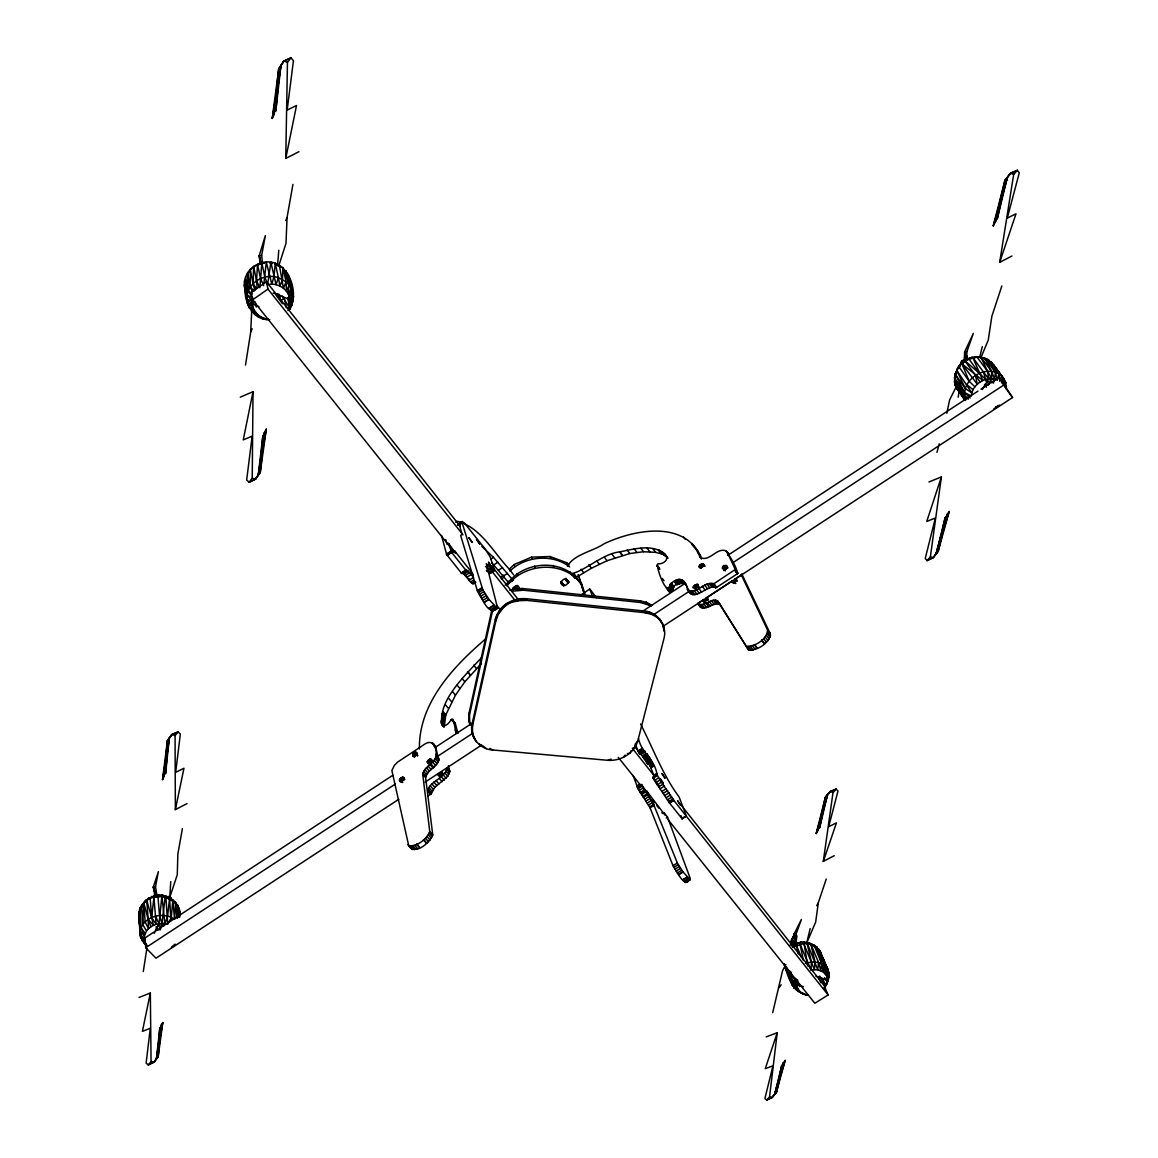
<?xml version="1.0" encoding="UTF-8"?>
<svg xmlns="http://www.w3.org/2000/svg" width="1158" height="1158" viewBox="0 0 1158 1158"><rect width="100%" height="100%" fill="white"/><g stroke="black" fill="none" stroke-linecap="round" stroke-linejoin="round"><path stroke-width="1.5" d="M150.337 992.999L151.061 1061.568L148.296 1064.882L146.125 1063.16L150.294 1028.29L142.405 1031.358L150.337 992.999L139.061 997.472M1006.432 388.697L1005.665 382.458L1004.087 379.129L993.405 364.712L988.208 359.631L980.985 357.156L971.244 357.547L964.498 360.456L959.157 365.537L955.22 374.121L954.481 381.822L955.292 385.44L965.106 400.436L955.292 385.44L955.668 381.995M285.751 158.429L296.52 105.508L287.141 110.126L293.452 60.636L290.904 57.9L287.459 62.358L285.751 158.429L298.952 151.684M456.064 733.579C451.475 706.901 453.082 724.821 443.152 726.066C434.887 702.284 467.933 672.841 482.278 656.803M441.43 723.533L444.223 726.877L445.787 714.906L455.47 695.176L464.836 681.801L481.482 663.433M175.365 809.616L175.061 735.489L178.042 731.957L180.358 733.984L175.669 772.357L183.963 768.246L175.365 809.616L187.046 803.58M807.705 965.946L803.826 941.903L813.944 945.174L820.342 951.572L828.94 972.807L828.477 978.886L824.018 988.628L828.477 978.886L826.667 984.43L827.217 981.912L825.915 978.843M796.111 944.798L796.313 933.406L801.394 919.409L794.301 933.695L794.012 944.885M253.037 391.679L252.227 478.24L249.071 482.249L246.683 479.962L252.154 436.161L243.252 439.881L253.037 391.679L240.271 397.151M177.42 918.294L177.71 905.18L168.344 896.987L161.99 895.004L155.042 895.366L146.183 900.142L139.785 908.509L138.728 914.994L140.683 937.517L144.287 943.278L147.066 945.565M139.785 927.124L140.683 937.517L144.851 941.411L144.374 936.113L146.501 930.945L142.738 924.62L141.464 905.44L146.183 900.142L139.785 908.509L140.002 934.289L145.995 943.842L142.13 940.542L146.617 944.971M427.62 796.313L431.196 793.766L434.829 787.339L447.726 776.367L449.666 771.503L448.407 765.67M179.606 914.69C181.169 907.669 175.654 902.922 170.993 898.753L175.596 902.429L177.029 918.091M292.931 184.383L287.068 217.487L285.997 243.354L278.673 266.123M142.738 924.62L143.795 902.704L148.745 898.058L161.961 896.509L172.846 900.128L174.583 919.235C163.017 911.259 143.245 916.412 140.118 930.96L144.374 936.113L141.059 927.688L139.785 908.509L142.883 905.238L141.276 907.829M245.51 365.074L250.707 331.912L251.749 309.997M269.756 319.666C253.414 320.534 244.714 303.642 244.946 289.182C242.239 279.179 248.203 268.338 257.554 264.328C284.159 252.097 300.964 288.588 290.122 309.027L287.879 310.547M154.202 933.334L159.051 923.766L161.99 895.004L165.883 897.117L167.722 924.359C160.209 922.173 151.249 924.518 146.501 930.945M254.528 314.354L258.234 314.99L251.489 311.212L254.022 309.808L249.115 307.594L247.58 303.599L245.626 276.719L248.348 290.991L252.632 297.91C249.81 307.927 258.075 318.363 268.164 319.232L266.716 319.565M966.438 360.08L966.944 351.525L973.328 333.446L964.686 351.844L964.049 361.904M174.583 919.235L175.596 902.429L173.092 900.953M813.799 946.39L816.636 946.853L821.717 963.659L820.776 970.621L818.561 962.515L810.817 944.031L809.572 943.177L816.636 946.853L824.395 965.309L823.381 972.054L817.722 969.753L810.962 969.926L811.454 961.98L806.808 942.279L813.944 945.174L821.717 963.659L823.381 972.054L826.624 975.847L827.362 982.259L829.07 975.832L827.13 971.229M170.776 881.585L169.763 897.305L177.275 874.811L177.854 854.112L182.385 828.65M290.166 285.302L289.746 278.34L292.902 292.641L289.905 299.604L288.342 308.506L290.122 309.027M472.088 723.996L472.565 725.776L471.639 727.224L473.492 737.081L476.459 741.974L472.377 733.506L472.565 725.776L495.899 620.789C496.637 606.314 512.791 597.456 526.137 598.7L644.224 610.99C657.223 611.829 667.283 625.19 664.127 637.899L637.797 740.946C634.063 753.569 620.674 761.211 607.921 760.314L492.7 749.964C479.803 749.472 469.193 736.72 472.088 723.996L495.378 619.081L497.043 614.247L498.736 613.812L506.466 603.607L518.523 600.698L526.702 600.394L644.905 612.683L652.374 614.594L660.089 619.327L663.433 626.058L663.867 629.503M785.008 966.698L794.026 987.803L797.833 988.758L792.448 985.27L784.169 963.919C787.976 977.077 792.39 993.361 808.385 995.055C800.931 995.214 794.374 987.34 797.761 980.204L791.985 976.339L790.118 971.721M494.582 570.387L492.671 569.504L488.271 572.443L489.848 573.485L494.582 570.387L490.254 557.07L485.303 549.21L464.445 523.025L462.201 521.534L457.598 524.864L462.201 521.534M168.272 739.6L165.594 773.66L169.3 738.225L171.862 734.534L178.042 731.957L171.862 734.534L167.374 740.859L162.525 779.624L164.132 776.367L169.3 738.225L167.374 740.859L164.132 776.367L168.272 739.6L171.862 734.534L175.061 735.489M277.529 265.819L278.788 250.244M157.387 1057.5L159.862 1027.508L156.431 1058.846L154.057 1062.118L148.296 1064.882L154.057 1062.118L158.226 1056.284L162.786 1022.528L161.252 1025.018L156.431 1058.846L157.387 1057.5L161.252 1025.018L158.226 1056.284L156.431 1058.846L162.786 1022.528M490.196 573.311L491.629 571.343M259.363 473.477L262.88 435.48L258.263 475.113L255.527 479.137L249.071 482.249L255.527 479.137L260.318 472.001L266.297 429.169L264.487 432.383L258.263 475.113L259.363 473.477L264.487 432.383L260.318 472.001L258.263 475.113L266.297 429.169M492.613 610.483L469.497 715.007L469.844 724.676L468.744 720.131L469.019 713.256L491.716 610.527M275.894 264.994L275.271 263.329L273.968 276.646L271.826 284.13L267.614 284.477L264.835 277.095L261.838 262.852L264.632 262.909L262.055 263.431M269.785 263.098L272.304 263.561L270.871 262.33L267.614 284.477M427.215 761.906C427.519 764.758 431.92 761.66 431.731 759.735C429.936 757.115 424.523 762.861 429.155 764.164M828.115 970.013L827.275 977.83L828.94 972.807L821.833 955.929L828.115 970.013L826.624 975.847L826.595 967.451L818.778 949.024L828.115 970.013L816.636 946.853M442.066 772.777C440.185 774.239 435.9 773.689 439.085 775.73C443.876 775.628 440.619 767.928 443.036 773.891M777.221 1032.733L765.264 1068.675L772.951 1065.794L764.917 1098.479L766.654 1100.1L769.534 1096.988L777.221 1032.733L766.176 1036.917M412.61 754.915C412.899 757.737 417.227 754.654 417.068 752.758C415.288 750.181 409.932 755.87 414.521 757.158M148.745 898.058L143.795 902.704L148.166 919.452L153.449 925.358L151.655 917.541L153.942 897.218L155.042 895.366L157.951 896.538L159.514 915.544L162.019 923.505L165.319 895.727L169.575 898.333L170.906 920.596M399.409 780.145C399.684 783.025 404.084 779.913 403.896 777.988C402.144 775.339 396.716 781.129 401.363 782.388M638.478 738.428C641.373 753.178 654.444 758.114 657.078 774.572L652.88 777.293L654.502 780.478L669.425 802.885L682.149 818.778L686.347 816.043L679.138 797.066C662.637 774.716 653.228 748.719 640.606 724.039M805.331 963.427L811.454 961.98L818.561 962.515L817.722 969.753L807.358 943.466L803.826 941.903L800.67 942.076L791.754 945.753L793.114 947.172L803.695 943.524L810.817 944.031L815.102 961.951L814.378 969.521L803.695 943.524L800.67 942.076L800.033 944.175L803.449 960.561M823.309 861.393L836.452 822.846L828.679 826.725L838.001 791.015L836.192 789.134L833.022 792.434L823.309 861.393L834.252 855.704M272.246 118.463L278.658 69.017L283.869 61.027L290.904 57.9L283.869 61.027L279.7 67.41L274.113 114.526L272.246 118.463L280.902 65.659L283.869 61.027L287.459 62.358M941.396 476.908L926.747 521.447L935.389 517.973L925.228 558.474L927.08 560.573L930.366 556.853L941.396 476.908L928.933 481.989M955.741 375.308L957.319 368.678M635.38 743.754L634.888 747.532L632.355 748.285L654.733 776.482M826.233 879.052L818.315 902.748L815.666 922.115L806.634 943.177L810.18 928.542M1003.479 383.559L1004.087 379.129L991.118 361.875L998.876 373.962L1001.786 376.249L1001.612 382.936L1004.087 379.129L993.405 364.712L1001.786 376.249L999.6 381.214M263.865 283.956L266.311 262.171L271.826 284.13C280.497 284.217 288.95 290.745 289.905 299.604L293.51 296.839L290.354 282.494M795.228 937.676L793.288 936.272L790.697 943.307L792.521 944.161L792.984 940.947L794.258 942.38L796.545 941.078M999.687 262.33L1016 213.796L1007.272 218.124L1019.272 172.832L1017.346 170.342L1013.67 174.438L999.687 262.33L1011.947 256.005M955.292 385.44L965.54 400.046L964.614 392.576L965.367 388.639L955.22 374.121L956.175 371.95L954.453 377.986L964.614 392.576L971.186 395.993L971.794 392.823L965.367 388.639L956.74 370.372L959.157 365.537L955.22 374.121L964.614 392.576L970.143 398.019M722.23 568.158C733.057 572.964 719.654 558.214 724.011 570.59M143.274 971.562L146.878 948.388M430.443 794.46C420.976 784.255 446.539 778.697 446.785 768.362M958.173 397.208L959.287 390.217M162.525 779.624L169.3 738.225L167.374 740.859M1004.941 386.772L1005.665 382.458L1002.466 378.13M795.575 944.363L796.994 935.939M438.839 760.198L439.099 758.635L436.219 755.219C436.769 746.027 432.151 738.312 423.582 744.898L397.686 762.051L394.357 765.409L391.867 770.461L408.702 845.644C417.112 846.932 426.578 839.275 429.763 831.574L422.684 774.08C424.494 765.959 435.249 763.773 436.219 755.219L438.144 757.506L435.944 756.796L438.839 760.198C436.653 767.638 427.316 769.809 425.594 777.467L432.759 835.019C429.43 843.241 414.492 856.283 407.963 844.689M793.809 945.739L794.287 942.988L792.058 945.333M966.583 359.559L967.22 356.027M726.645 551.237C730.293 557.852 737.081 566.87 737.342 573.803L716.657 587.352C706.698 583.994 694.597 603.246 687.591 589.697C686.882 584.66 682.771 577.249 676.721 579.999C673.218 581.33 669.946 583.531 669.295 587.135C665.401 594.097 654.907 564.322 658.135 563.714C662.144 564.467 669.353 560.501 665.778 555.145C654.198 543.03 633.831 549.109 619.617 551.903C602.536 553.712 585.297 571.024 570.995 573.76M667.616 588.278C668.398 595.154 673.131 590.146 673.666 587.034C675.476 581.446 689.271 585.572 681.758 579.869M790.552 971.374L791.985 976.339L791.565 982.447L797.153 986.761L792.448 985.27L784.169 963.919M262.634 263.865L261.65 255.353L265.37 235.595L259.218 255.686L260.145 264.038M816.014 976.295L827.565 980.044L828.94 972.807M156.981 895.438L155.49 886.695L158.371 871.656L153.334 886.999L154.723 895.597M772.704 1012.628L782.562 970.722L785.862 964.498M682.149 818.778L681.063 815.768M568.766 581.692C564.293 590.652 555.478 581.591 566.117 578.421M946.824 413.334L949.589 400.002L956.754 385.744M959.114 368.099L961.791 360.789L964.86 359.516M826.305 796.27L819.603 827.984L827.434 794.996L830.214 791.551L836.192 789.134L830.214 791.551L825.307 797.442L816.202 833.543L817.939 830.518L827.434 794.996L825.307 797.442L817.939 830.518L826.305 796.27L830.214 791.551L833.022 792.434M1005.868 388.842L1006.447 386.121M775.672 1093.138L781.824 1065.042L774.673 1094.411L772.096 1097.495L766.654 1100.1L772.096 1097.495L776.555 1091.994L785.196 1060.366L783.387 1062.697L774.673 1094.411L783.387 1062.697L776.555 1091.994L774.673 1094.411L785.196 1060.366M1006.027 179.099L997.212 219.094L1007.344 177.478L1010.572 173.222L1017.346 170.342L1010.572 173.222L1004.869 180.561L993.246 225.897L995.258 222.249L1007.344 177.478L1004.869 180.561L995.258 222.249L1006.027 179.099L1010.572 173.222L1013.67 174.438M790.335 945.145L791.811 938.501L792.694 943.712M937.256 552.409L945.232 517.322L936.113 553.929L933.16 557.664L927.08 560.573L933.16 557.664L938.27 551.034L949.184 511.503L947.056 514.456L936.113 553.929L947.056 514.456L938.27 551.034L936.113 553.929L949.184 511.503M979.726 357.011L982.302 346.647M726.963 551.628L735.301 569.461L713.979 583.704C704.498 580.751 696.523 595.038 687.591 589.697M160.904 928.195L162.221 923.187M936.967 452.315L939.225 443.804M706.177 603.376L703.659 599.569L697.738 603.448C704.426 607.718 710.592 597.629 717.424 600.77L748.43 649.768C757.216 651.114 769.853 642.922 770.287 633.73L741.771 573.919M745.709 646.077C754.509 647.423 767.247 639.303 767.58 630.024L741.337 574.918L735.229 578.913C737.458 579.84 732.667 583.024 732.493 580.708L706.394 597.789L707.277 598.976L704.542 600.77M956.74 370.372L971.794 392.823C974.848 382.647 987.108 375.843 997.197 379.925L998.876 373.962L988.208 359.631L984.792 359.009M288.27 274.374L291.454 288.689L289.211 296.52L292.902 292.641M816.202 833.543L827.434 794.996L825.307 797.442M993.246 225.897L1007.344 177.478L1004.869 180.561M633.093 775.397L638.044 788.801L650.101 807.893L673.015 865.735C676.446 870.555 685.681 891.067 690.038 877.88L667.544 817.128L663.925 812.612L662.535 813.495L661.942 812.612M685.956 882.526L690.414 879.342M526.137 598.7L526.702 600.394L520.521 598.672L518.523 600.698L514.557 599.815L500.053 609.455L495.899 620.789L495.378 619.081M706.394 597.789C711.634 598.498 701.14 604.939 703.659 599.569M157.951 896.538L158.487 894.873L161.961 896.509L164.87 923.737L167.606 916.152L169.575 898.333L168.344 896.987L172.846 900.128L171.297 917.411L168.431 922.969M1001.858 285.925L991.856 316.264L988.252 340.105L980.913 357.663M275.271 263.329L278.369 277.645L276.038 284.665L270.871 262.33M159.124 929.888L156.446 929.903L158.704 923.577M827.565 980.044L829.07 975.832M791.305 943.698L792.448 940.513L794.822 941.165M960.156 364.857L961.791 360.789L964.628 360.616M965.367 388.639C969.318 375.337 986.37 366.594 998.876 373.962L999.455 379.766M994.056 381.851L995.084 379.332L989.164 378.058M280.323 267.223L282.957 267.614L286.113 281.915L283.478 288.241L279.339 265.11M696.045 588.134L694.25 585.716L695.611 588.626C704.788 578.262 685.246 590.16 696.508 587.54M699.287 565.972C698.144 569.07 703.08 567.246 703.528 565.451C704.657 561.109 695.422 566.421 701.068 568.39M285.708 220.57L287.068 217.487M793.114 947.172L794.504 944.045L796.472 945.406L801.568 957.695M250.707 331.912L252.198 328.829M631.139 750.746L629.909 753.207L627.361 753.597M732.493 580.708C730.032 586.064 740.541 579.55 735.229 578.913M816.708 905.628L818.315 902.748M461.984 521.911L459.06 523.879L462.114 534.46L460.638 535.445L477.342 590.725C481.873 597.123 488.343 617.243 497.622 608.153L486.302 563.685L492.671 569.504M982.331 389.522L988.7 378.854L987.542 371.255L980.985 357.156L974.746 357.113M969.174 381.257L958.969 366.825L961.545 362.816L969.174 381.257L974.891 386.801M291.454 288.689L288.096 293.712L289.167 285.042L285.954 270.769L291.454 288.689L289.167 285.042L282.957 267.614L282.509 279.44L280.004 286.069L278.369 277.645C265.486 273.143 249.491 281.322 247.19 295.145L252.097 300.892L246.929 299.415L244.526 280.815L247.19 295.145L252.632 297.91M260.318 472.001L255.527 479.137L252.227 478.24M779.276 987.571L781.172 984.763M158.226 1056.284L154.057 1062.118L151.061 1061.568M155.476 894.946L153.305 897.464L155.418 894.555M491.571 562.527L508.927 582.966L513.53 579.984M150.207 898.478L151.741 896.437L153.942 897.218L156.156 924.374L151.655 917.541L146.748 900.331L150.207 898.478L151.655 917.541M623.279 757.506L625.146 755.03M998.08 405.43L993.651 409.208M938.27 551.034L933.16 557.664L930.366 556.853M153.305 897.464L155.288 895.018M776.555 1091.994L772.096 1097.495L769.534 1096.988M292.525 297.867L293.235 301.051L289.442 305.654L292.091 305.162L288.342 308.506M958.969 366.825L964.498 360.456L977.005 357.011L987.542 371.255L991.697 378.68L991.624 371.4L984.763 358.025L979.842 357.561M636.191 742.828L637.797 740.946M429.632 763.18L427.693 760.922L429.777 762.992L431.587 761.53L429.661 759.272M402.81 782.533L399.901 779.16C400.697 783.097 407.211 779.016 402.883 777.206L404.33 779.551L402.391 777.308M508.912 582.3L513.139 580.274M725.4 570.894L722.722 567.246L724.517 569.678C728.729 568.448 725.125 561.992 726.92 567.97L725.154 565.538M1003.277 385.035L1005.665 382.458M141.464 905.44L144.229 902.531M792.984 940.947L790.697 943.307L793.288 936.272L795.112 938.241M792.521 944.161L794.258 942.38M441.502 535.387L446.641 554.552L461.304 572.978C465.921 573.224 470.741 585.832 473.883 583.125M503.441 575.034L501.067 577.364L501.675 579.232L504.048 576.901M513.631 574.889L509.317 569.157L514.109 564.539L531.464 557.157L550.064 556.506L566.624 562.687L568.954 565.061M509.983 571.068C525.182 555.999 552.713 553.538 569.635 566.913M505.149 585.195L508.724 581.692M511.112 579.347C526.224 563.179 554.754 560.226 572.226 573.977M506.943 585.919C524.632 562.354 565.133 559.879 582.271 585.398L575.729 577.553M175.032 944.103L171.355 947.722L174.12 945.464M469.135 580.23L473.535 577.306L468.44 571.328L465.907 570.257L451.519 552.279L448.624 543.406L447.147 544.39L445.772 539.657M455.803 522.359L457.092 521.274C480.353 526.716 493.598 552.757 509.317 569.157M485.361 639.173C452.995 666.762 418.501 703.688 419.399 749.023M999.499 405.141L996.329 407.688L995.547 406.965M260.767 263.706L261.838 262.852L259.855 287.705L256.54 280.772L253.631 266.543L260.767 263.706L258.408 264.719M523.213 590.189L522.649 588.525L517.64 590.146L514.528 588.829L511.72 591.289L523.213 590.189L640.707 602.507L650.868 605.851L651.708 605.185L646.28 602.29L640.041 600.843L522.649 588.525L514.528 588.829L509.853 590.334M964.498 360.456L975.543 375.38L977.251 384.21L961.791 363.699L968.942 358.98L979.364 373.281L985.719 379.448L983.417 371.892L972.894 357.648L971.244 357.547L977.005 357.011M567.406 566.291C573.803 554.364 593.171 551.28 604.071 543.782C634.237 529.481 685.695 519.45 701.632 558.46M664.084 631.24L662.767 624.162L658.497 618.531L654.27 614.232L652.374 614.594L649.349 612.046L644.905 612.683L644.224 610.99M169.444 899.23L171.008 898.13L169.256 895.988M278.021 293.539L275.922 295.001L282.451 303.729M695.64 584.732L697.434 587.149L696.58 587.671L694.786 585.268M460.204 526.282L266.47 281.814L251.112 292.496L252.545 299.835L453.922 551.758M252.545 299.835L267.99 289.095L266.47 281.814M252.357 293.958L248.348 290.991L247.566 272.854L250.142 271.088M459.089 524.357L462.013 522.388L482.814 589.813L488.821 599.193L497.404 608.515M459.248 524.994L462.172 523.025M446.481 554.233L450.925 551.251M446.554 554.378L450.983 551.411L446.641 554.552M446.756 554.754L451.244 551.874M446.945 555.044L451.374 552.077M447.089 555.247L451.519 552.279M447.191 555.391L451.634 552.424M471.407 571.907L454.718 551.02L453.241 552.004L452.242 550.6M461.304 572.978L465.733 570.04M461.492 573.21L465.907 570.257M461.666 573.398L466.095 570.445M461.825 573.528L466.732 570.286M463.012 573.471L467.427 570.532M464.04 574.267L468.44 571.328M465.357 575.598L469.757 572.66M490.731 559.213L493.482 557.374L513.023 580.23M466.848 577.364L471.263 574.44M485.477 566.798L488.415 564.843M486.621 567.999L489.559 566.045M493.786 564.945L497.911 562.195M486.461 570.547L490.949 567.666L486.534 570.605M470.611 581.982L473.55 580.028M487.113 571.256L491.513 568.317M471.885 583.27L474.809 581.316M472.913 584.081L475.837 582.141M489.197 573.181L493.598 570.257M489.848 573.485L494.234 570.547M498.461 570.286L502.572 567.536M477.342 590.725L481.931 587.671M477.545 591.333L482.148 588.278M503.325 576.105L507.436 573.369M478.211 592.867L482.814 589.813M479.151 594.676L483.755 591.622M480.309 596.645L484.913 593.591M481.569 598.614L486.172 595.559M507.928 581.837L512.039 579.116M508.319 582.329L512.429 579.608M508.55 582.619L512.661 579.897M508.753 582.836L512.864 580.1M482.886 600.481L487.489 597.427M484.232 602.247L488.951 599.352L484.348 602.406M513.674 589.118L517.785 586.397C507.58 594.503 517.279 579.999 519.45 588.51M513.023 588.105L517.119 585.383M513.341 588.64L517.452 585.919M513.515 588.901L517.612 586.18M489.009 608.211L493.612 605.171M489.269 608.529L493.858 605.475M490.427 609.846L495.016 606.792M491.484 610.874L496.073 607.834M492.309 611.453L496.883 608.413M571.763 574.484L575.338 577.929L591.477 568.216L607.038 560.747L629.793 553.538L643.486 551.729L655.631 552.352L662.55 554.146L667.486 557.548M580.737 595.038L589.784 589.06L596.37 597.6M392.794 775.267L145.011 937.922L145.72 947.722L155.997 958.202L398.815 799.266M435.104 747.489L472.869 722.708M641.879 611.757L685.536 583.096M727.745 555.391L977.945 391.129M980.971 389.16L999.05 377.276L1012.57 397.527L663.433 626.058M145.72 947.722L395.254 784.096M437.594 756.319L472.377 733.506M654.27 614.232L688.996 591.463M732.768 562.759L1004.464 384.601M425.203 782.055L481.757 744.97L480.874 745.926L479.354 743.841M642.69 749.487C637.797 753.829 636.22 751.035 642.212 748.517M638.101 751.383L642.27 748.676M638.275 751.759L642.458 749.052M642.907 749.848L639.013 753.004L643.501 750.731M639.013 753.004L643.197 750.297M639.607 753.829L643.79 751.122M644.543 751.035L639.752 754.003L644.934 751.383M640.316 754.061L644.731 751.166M640.012 754.292L644.514 751.441M641.025 754.394L645.194 751.701M646.873 753.815C638.709 753.974 646.265 764.743 649.479 757.564M642.965 756.854L647.134 754.148M643.226 757.202L647.394 754.495M643.501 757.549L647.669 754.857M643.761 757.925L647.93 755.219M644.022 758.287L648.191 755.595M644.282 758.678L648.451 755.986M644.543 759.055L648.712 756.362M644.803 759.46L648.972 756.767M645.064 759.851L649.233 757.158M649.739 757.969L645.571 760.661L647.235 763.542L651.404 760.849M645.817 761.067L649.985 758.374M646.063 761.472L650.231 758.78M646.309 761.892L650.478 759.199M646.772 762.717L650.941 760.024M647.669 764.352L651.838 761.66M647.727 764.483L649.117 763.585L651.361 766.422M654.27 776.381L649.464 764.251L652.244 762.456M649.841 765.033L652.62 763.238M650.188 765.785L652.982 763.99M650.521 766.509L653.3 764.714M650.796 767.189L653.59 765.395M651.057 767.826L653.836 766.031M636.77 785.978L639.563 784.183L640.041 785.356M653.821 775.281L656.615 773.486M636.987 786.543L639.781 784.733M654.024 775.817L656.818 774.007M641.445 784.473L637.247 787.15L640.056 785.37L638.044 788.801L642.227 786.094L641.445 784.473L647.727 793.418L646.671 791.015L645.281 791.913M652.967 777.496L657.078 774.586M653.083 777.742L657.165 774.789M653.401 778.408L657.281 775.035M761.675 639.998L764.497 643.645M639.028 790.625L643.211 787.918L642.227 786.094M654.502 780.478L658.699 777.756L657.599 775.701M640.186 792.608L644.384 789.901L643.211 787.918M655.79 782.678L660.002 779.971L658.699 777.756M643.211 795.951L641.214 793.216L645.411 790.509M641.474 794.605L645.672 791.898L652.75 802.306L677.343 862.971L682.844 871.757L690.284 879.776M657.208 784.892L661.421 782.186L673.811 800.41L828.1 994.983L814.841 1003.248L667.992 819.56M642.806 796.545L647.004 793.838M658.641 786.962L662.854 784.255M643.399 797.355L647.698 794.808M660.06 788.83L664.272 786.123M644.774 799.194L648.972 796.487M646.063 801.032L650.26 798.325M662.058 791.334L666.27 788.641M647.351 803.015L651.549 800.308M663.491 793.23L667.703 790.538M648.552 805.013L652.75 802.306M664.967 795.372L669.179 792.665M649.609 806.938L653.807 804.231M650.101 807.893L654.299 805.201M666.386 797.587L670.583 794.88M667.645 799.729L671.843 797.022M668.716 801.741L672.914 799.034M668.861 802.016L673.073 799.31M669.034 802.32L673.247 799.613M669.237 802.61L673.435 799.917M669.425 802.885L673.638 800.192M669.599 803.116L673.811 800.41M666.154 818.011L667.544 817.128M681.816 818.474L686.347 816.043L682.004 818.692M673.015 865.735L677.343 862.971M673.898 867.443L678.226 864.693M674.94 869.267L679.268 866.502M676.127 871.163L680.455 868.399M677.372 872.987L681.7 870.223M678.516 874.507L682.844 871.757M678.747 874.797L683.075 872.046M683.987 881.195L688.301 878.444M684.856 882.049L689.184 879.298M685.536 882.512L689.85 879.762M962.226 363.337L965.642 361.31L961.791 360.789M748.43 649.768L720.102 604.375C713.256 601.19 701.777 614.753 698.549 603.275M252.357 291.816L250.345 287.126L250.258 269.423L254.036 267.411L253.631 266.543L253.11 283.681L254.832 290.513M293.235 301.051L289.992 302.672L293.51 296.839L291.223 290.093M650.868 605.851L646.28 602.29L644.355 603.144L640.041 600.843L640.707 602.507M607.921 760.314L611.048 759.098M455.166 730.061L457.975 733.419L455.282 723.359L451.055 719.711M432.122 761.327L430.197 759.055M247.913 301.138L249.115 307.594L252.864 306.986L247.58 303.599L244.295 284.998M155.78 895.322L153.334 886.999L155.49 886.695M795.155 944.291L794.301 933.695L796.313 933.406M964.875 361.774L964.686 351.844L966.944 351.525M260.97 263.952L259.218 255.686L261.65 255.353M981.376 358.401L984.763 358.025L995.446 372.311L997.197 379.925M264.531 318.45L262.287 318.595L268.164 319.232M258.191 316.843L261.201 317.017M247.58 303.599L252.241 303.989L258.885 306.609M433.657 745.853L435.915 746.78L433.049 743.393L435.697 747.011L438.144 757.477M968.942 358.98L967.755 358.662L972.894 357.648L982.838 380.49L961.791 363.699M251.489 311.212L255.759 312.428M992.001 382.661L985.834 380.837L989.12 384.297M811.903 944.552L813.944 945.174M791.565 982.447L803.493 986.732M726.631 551.222C717.207 546.359 710.071 562.122 700.532 557.635L695.379 547.85M727.658 554.002L728.773 554.479M818.561 962.515L826.595 967.451L825.48 974.052L824.395 965.309M985.038 384.152L988.179 385.382M273.216 292.988L289.905 299.604M967.972 397.759L964.686 396.412L954.481 381.822L965.54 400.046M278.369 277.645L286.113 281.915L289.167 285.042L286.402 291.15L286.113 281.915M683.64 582.315L685.84 584.197L689.705 592.491M798.933 991.639L802.986 993.709M796.212 989.974L800.771 992.348L794.026 987.803L792.969 984.517M802.06 992.753L805.534 994.621M794.026 987.803L799.006 990.582M489.892 748.372L492.7 749.964M252.676 304.612L251.749 299.734L255.31 302.151L256.265 307.044M727.904 553.263L728.729 554.045M640.967 791.754L641.214 793.216M472.522 573.297L473.173 575.483M968.305 399.221L964.686 396.412L954.453 377.986M482.915 745.882L486.418 748.647M816.419 948.46L820.342 951.572L821.196 954.395M966.916 384.818L973.053 389.696M144.287 943.278L146.588 945.145M481.858 546.402L493.482 557.374M246.929 299.415L252.241 303.989M965.164 361.021L979.364 373.281M988.845 378.825L993.55 383.11M692.093 544.81L698.013 551.44M796.921 984.604L791.406 979.436L786.47 967.089M282.132 295.898L289.268 307.435M254.036 290.947L250.345 287.126L247.566 272.854M144.287 938.791L140.002 934.289L138.873 911.722L140.118 930.96M698.028 603.752L701.487 607.747L698.81 604.158M412.972 846.035L415.983 849.465M411.307 846.324L414.318 849.755M409.845 846.194L412.856 849.625M408.774 845.253L411.712 849.075M416.822 844.196L419.818 847.627L416.634 844.312M414.767 845.354L417.763 848.785M425.478 838.291L428.474 841.736M423.799 839.637L426.795 843.082M423.437 839.883L426.434 843.328M429.763 831.574L432.759 835.019M429.271 833.21L432.267 836.655M428.373 834.918L431.369 838.349M427.07 836.655L430.067 840.1M402.883 777.206L404.822 779.464M401.855 777.51L403.795 779.754M401.305 777.814L403.245 780.072M400.827 778.176L402.767 780.42M402.26 780.897L400.321 778.654L401.985 781.216M399.597 779.667L401.536 781.925M428.084 790.668L430.979 794.041M427.823 790.9L430.718 794.272M422.931 773.153L425.84 776.555M431.934 783.966L434.829 787.339M422.684 774.08L425.594 777.467M430.356 785.964L433.251 789.336M429.227 787.947L432.122 791.319M428.576 789.857L431.471 793.23M428.474 790.118L431.369 793.491M428.301 790.393L431.196 793.766M415.548 752.092L417.473 754.336M415.027 752.295L417.908 755.667M414.477 752.613L417.343 755.986M413.999 752.961L415.91 755.219M426.405 767.74L429.3 771.127M413.493 753.438L415.418 755.682M436.016 780.478L438.911 783.85M413.088 753.945L414.998 756.188M412.784 754.451L414.694 756.695M424.899 769.52L427.794 772.922M433.874 782.084L436.754 785.457M423.712 771.358L426.622 774.745M430.689 758.968L432.614 761.226M432.716 762.123L435.611 765.525M443.268 774.977L446.134 778.35M429.097 759.59L431.022 761.848M428.619 759.938L430.544 762.196M430.038 762.673L428.113 760.415L429.777 762.992M430.979 763.831L433.874 767.233M441.386 776.786L444.267 780.159M438.332 773.587L440.257 775.831M427.389 761.428L429.329 763.701M430.139 764.526L432.918 768.072M438.071 774.022L439.982 776.28M437.883 774.528L439.794 776.772M439.258 778.379L442.139 781.751M428.113 766.118L431.008 769.52M436.117 754.061L438.028 756.319M436.204 754.611L438.129 756.883M449.565 770.2L447.654 767.957L447.77 769.042M447.741 768.478L449.651 770.721M449.666 771.503L446.814 767.913L449.651 771.735M446.684 768.999L449.55 772.386M446.018 770.953L448.899 774.326M435.263 758.504L438.158 761.906M434.163 760.314L437.058 763.715M444.86 772.979L447.726 776.367M432.151 742.799L435.017 746.186M433.787 744.739L435.697 747.011M791.985 976.339L797.08 982.375L791.406 979.436L788.236 969.478M441.227 720.841L444.035 724.184M441.227 721.448L444.035 724.792M441.241 722.027L444.05 725.357M441.285 722.563L444.093 725.892M441.343 723.07L444.151 726.399M441.531 723.982L443.398 726.196M441.661 724.372L443.673 726.963M442.993 711.577L445.787 714.906M442.761 712.228L445.555 715.557M442.559 712.865L445.352 716.194M442.385 713.487L445.179 716.816M442.24 714.095L445.019 717.424M441.864 715.774L444.658 719.118M441.574 717.367L444.382 720.696M441.372 718.843L444.18 722.172M441.256 720.204L444.064 723.547M145.995 943.842L140.683 937.517L139.959 926.993M445.627 705.063L448.407 708.392M452.127 719.625L455.282 723.359M451.823 719.567L454.631 722.91M451.49 719.596L454.298 722.939M448.87 698.491L451.649 701.82M452.72 691.847L455.47 695.176M457.12 685.16L459.885 688.489M462.085 678.472L464.836 681.801M467.731 671.654L470.466 674.984M467.543 671.857L470.293 675.186M473.68 665.155L476.416 668.484M959.2 391.549L956.884 388.726L965.28 400.364L959.2 391.549L961.401 394.357M984.459 384.774L986.457 387.264M646.671 791.015L664.981 815.015L663.925 812.612M448.624 543.406L455.63 553.35L454.718 551.034M496.681 605.243L500.053 609.455M618.285 757.375L640.881 785.645M643.139 788.468L645.397 791.29M652.186 799.773L654.444 802.595M656.702 805.418L658.96 808.255M267.99 289.095L462.997 534.851M492.136 571.574L514.557 599.815M652.866 777.293L656.427 781.766M492.686 567.261L518.35 599.641M634.627 746.389L651.447 767.609M681.729 805.823L824.163 985.559L828.1 994.983M561.601 581.967L564.264 585.398M561.341 582.112L564.018 585.543M561.094 582.213L563.758 585.644M560.66 582.271L563.526 585.702M566.074 578.609L568.737 582.054M565.784 579.087L568.448 582.532M565.567 579.304L568.245 582.735M565.278 579.521L568.013 582.923M574.021 573.731L576.684 577.176M573.427 574.122L576.091 577.567M573.036 574.339L575.7 577.784M572.674 574.484L575.338 577.929M572.298 574.571L574.976 578.016M581.055 569.229L583.719 572.689M588.829 564.757L591.477 568.216M596.616 560.761L599.265 564.221M644.355 790.61L645.049 791.565M604.389 557.273L607.038 560.747M983.417 371.892L988.7 378.854M612.075 554.306L614.724 557.794M619.848 551.83L622.497 555.333M619.617 551.903L622.251 555.391M627.158 550.036L629.793 553.538M662.26 578.378L664.055 580.751M668.861 587.511L671.553 591.087M668.615 587.671L671.307 591.26M668.137 587.946L670.829 591.535M667.674 588.134L670.366 591.724M667.225 588.235L669.917 591.825M666.907 588.25L669.599 591.825M666.255 587.844L669.266 591.738M634.164 548.82L636.813 552.337M674.173 581.302L676.865 584.891M647.134 548.212L649.768 551.744M671.408 583.125L674.101 586.715M670.989 583.444L673.666 587.034M656.948 565.191L659.611 568.752M656.89 565.538L659.553 569.085M670.612 583.806L673.305 587.395M656.948 565.828L659.597 569.389M670.323 584.168L673.015 587.757M670.265 584.269L672.943 587.859M670.077 584.66L672.769 588.235M670.004 585.007L672.682 588.582M670.062 585.355L672.798 589.248M670.048 586.02L672.74 589.596M669.874 586.397L672.552 589.987M640.852 548.212L643.486 551.729M669.657 586.73L672.349 590.319M669.295 587.135L671.987 590.725M980.985 357.156L991.624 371.4L994.49 379.071L995.446 372.311L988.208 359.631M662.637 552.163L665.285 555.724M661.551 551.469L664.2 555.029M683.292 580.853L686.129 584.747M682.844 580.462L684.624 582.865M660.35 550.817L662.998 554.349M682.323 580.129L684.103 582.532M700.228 604.519L702.906 608.109M659.901 550.6L662.55 554.146M690.154 591.159L692.846 594.778M659.438 550.397L662.072 553.944M681.15 579.666L683.828 583.27M658.945 550.209L661.58 553.756M658.424 550.05L661.059 553.582M680.499 579.536L683.177 583.125M687.36 589.263L691.297 594.257M679.804 579.478L682.482 583.067M697.738 603.448L700.402 607.024L698.636 604.635M679.442 579.478L682.134 583.067M679.08 579.492L681.758 583.082M678.704 579.521L681.382 583.111M678.327 579.579L681.005 583.169M677.937 579.651L680.615 583.241M677.531 579.753L680.224 583.342M677.14 579.869L679.818 583.458M676.721 579.999L679.413 583.603M652.996 548.82L655.631 552.352M676.315 580.172L678.993 583.762M675.896 580.346L678.574 583.936M675.476 580.549L678.154 584.139M675.042 580.78L677.72 584.37M674.607 581.026L677.3 584.616M709.304 601.581L711.967 605.185M696.219 584.515L698.564 586.802M698.882 588.467L701.589 592.1M695.061 585.079L696.855 587.482M707.22 602.753L709.897 606.358L707.046 602.782M696.566 589.784L699.258 593.417M703.514 599.772L705.294 602.174M706.105 603.26L708.768 606.864M693.512 586.657L695.307 589.06M703.268 600.22L705.048 602.609M703.123 600.698L704.904 603.086M694.279 590.696L696.971 594.315M703.977 604.071L706.655 607.661M664.46 553.625L668.007 558.286M663.606 552.887L666.255 556.433M692.093 591.173L694.786 594.792M701.994 604.49L704.672 608.08M646.28 602.29L647.742 604.259M717.424 600.77L720.102 604.375M716.744 600.437L719.422 604.056M750.398 646.439L753.134 650.13M704.6 584.906L707.292 588.539M715.195 600.148L717.859 603.752M748.546 646.714L751.281 650.405M713.357 600.249L716.035 603.854M702.24 586.237L704.933 589.871M746.968 646.598L749.704 650.289M711.345 600.741L714.023 604.346M697.203 584.385L698.983 586.802M706.597 597.745L708.378 600.148M994.983 368.027L1000.324 375.25M1007.142 390.159L1012.57 397.527M701.082 564.25L702.863 566.653M700.547 564.597L702.327 567.015M713.979 583.704L716.657 587.352M700.011 565.046L701.791 567.463M713.69 583.878L716.382 587.526M713.371 584.008L716.064 587.656M699.577 565.538L701.357 567.956M713.067 584.081L715.76 587.728M712.792 584.095L715.485 587.743M712.575 584.052L715.268 587.685M711.055 583.545L713.733 587.193M754.698 644.543L757.419 648.234M709.159 583.516L711.852 587.164M754.307 644.774L757.043 648.466M706.973 583.979L709.651 587.613M752.41 645.744L755.146 649.435M763.629 638.565L766.35 642.256M692.093 543.652L694.728 547.227M697.666 551.975L700.518 555.999M699.533 556.072L701.299 558.474M761.588 640.056L764.309 643.761M699.62 556.245L701.487 558.923M683.567 537.008L685.319 539.382M703.196 563.772L704.976 566.175M702.747 563.714L704.527 566.117M702.226 563.787L704.006 566.19M701.661 563.96L703.442 566.363M732.348 580.911L734.114 583.328M722.433 567.695L724.213 570.127M767.58 630.024L770.287 633.73M767.797 630.618L770.504 634.323M767.855 632.051L770.562 635.756M767.407 633.672L770.113 637.378M766.495 635.38L769.202 639.086M765.206 637.03L767.928 640.736M734.664 570.141L737.342 573.803M726.138 565.408L727.904 567.84M725.704 565.422L727.47 567.854M735.446 578.87L737.212 581.287M724.575 565.77L726.341 568.202M723.982 566.117L725.762 568.549M723.707 566.305L725.487 568.737M734.071 581.171L735.837 583.589M724.951 569.186L723.171 566.754L724.517 569.678M726.124 550.832L728.99 554.479M725.603 550.571L728.252 554.204M741.337 574.918L742.206 576.134M735.33 569.302L737.964 573.123M735.214 569.62L737.834 573.369M735.012 569.866L737.675 573.543M734.823 570.04L737.501 573.702M469.583 579.579L468.773 578.407M141.059 927.688L145.126 933.435M657.483 784.4L659.076 785.717M256.497 288.574L253.11 283.681L250.258 269.423M975.543 375.38L980.073 382.039M819.69 976.093L825.538 986.544L827.217 981.912L824.568 977.656M660.002 779.971L661.421 782.186M644.384 789.901L645.672 791.898M999.05 377.276L1006.244 388.726M696.769 584.385L698.317 586.845M657.136 783.85L656.268 782.2M288.385 297.606L289.876 300.631M155.49 916.224L159.051 923.766M810.962 969.926L800.033 944.175L797.5 942.8L796.472 945.406L798.253 953.816M263.619 285.664L260.507 278.557L257.554 264.328L256.54 280.772L257.206 288.299M822.701 978.626L825.292 984.792M818.257 976.57L820.848 982.737M797.674 981.868L799.556 986.529M244.946 289.182L245.93 291.773M146.748 900.331L148.166 919.452L150.931 926.747M251.749 299.734L253.501 304.409M589.784 589.06L592.809 597.137M471.74 730.409L472.16 731.552M582.981 590.044L583.675 591.912L578.262 574.571L582.46 588.322M786.543 969.217L792.448 985.27M635.568 744.478L638.029 751.209M566.624 562.687L567.304 564.539M569.881 571.589L570.576 573.456M550.064 556.506L550.73 558.344M553.235 565.394L553.9 567.261M531.464 557.157L532.101 558.996M534.533 566.059L535.17 567.927M470.38 724.951L468.744 720.131L469.019 713.256L469.497 715.007M514.109 564.539L514.731 566.407M517.076 573.485L517.698 575.367M153.334 886.999L156.171 895.554M581.577 583.516L584.906 594.025M259.218 255.686L261.317 264.038M163.003 923.042L163.712 926.125M287.618 297.794L289.761 307.42M286.33 307.623L284.188 297.968L280.801 300.819L279.411 294.407M246.712 294.682L247.32 297.91M171.008 898.13L171.471 900.75M170.197 895.988L170.66 898.695M159.514 923.563L160.47 929.874M794.301 933.695L795.85 944.841M179.895 916.904L179.099 908.19L179.302 917.15M177.71 905.18L178.824 917.353M180.055 914.892L179.751 911.404L179.982 914.95M139.481 923.664L138.728 914.994L139.597 921.739M156.171 926.704L156.446 929.903M964.686 351.844L965.309 360.239M143.795 902.704L145.141 921.826L148.456 928.687L148.166 919.452M248.999 304.467L249.115 307.594M660.378 779.016L663.36 783.488L660.465 778.987M279.7 67.41L275.821 111.096L280.902 65.659L279.7 67.41M278.658 69.017L274.113 114.526L280.902 65.659L278.658 69.017M565.972 578.812L568.607 582.315L565.972 578.812M491.687 567L488.531 562.281L491.687 567M479.716 543.956L476.488 539.324L479.716 543.956M472.131 542.335L468.86 537.645L472.131 542.335M517.25 585.601L513.153 588.336L517.293 585.673M687.186 877.127L682.8 879.819L687.23 877.199M680.542 805.172L677.589 800.728L680.542 805.172M664.953 778.046L662.014 773.616L664.953 778.046"/></g></svg>
